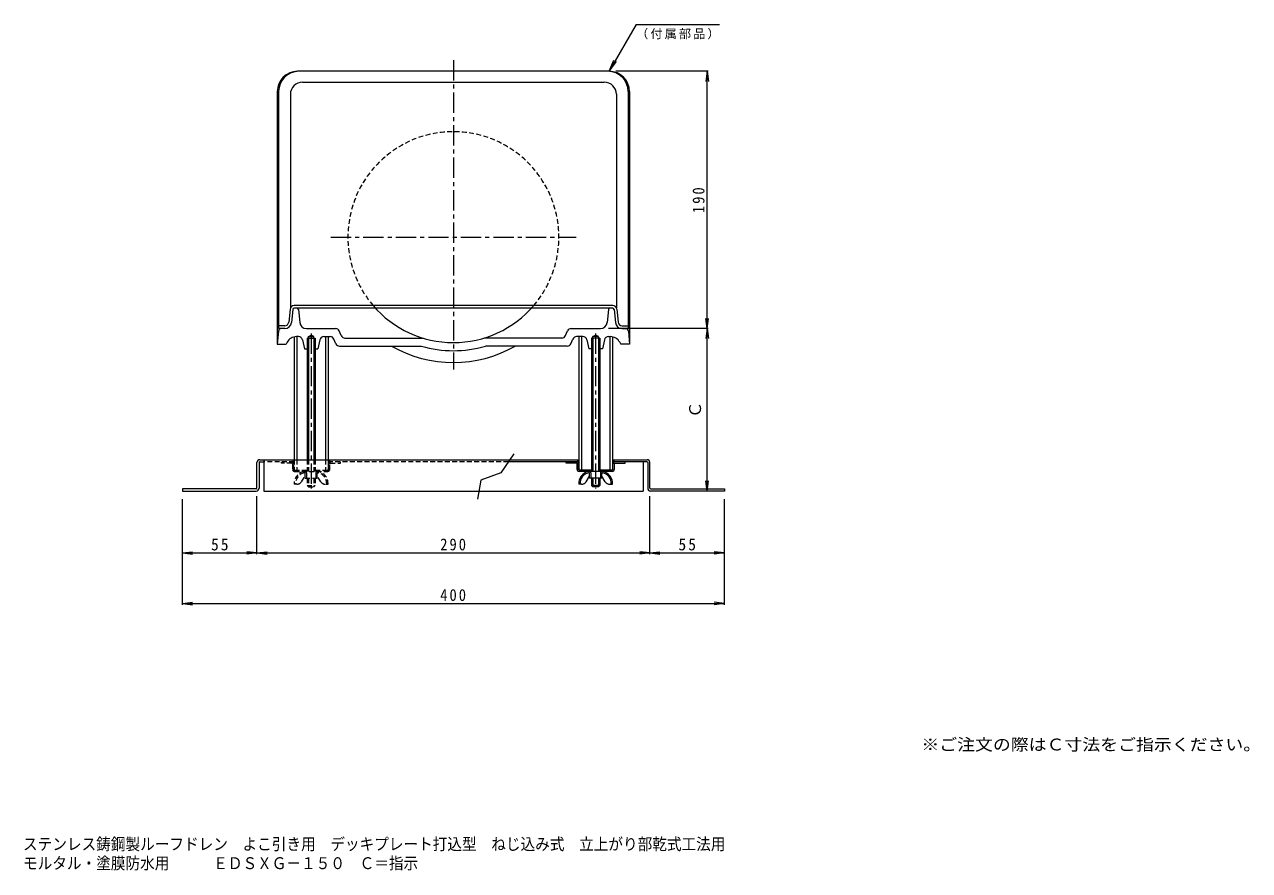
# Model space of a CAD drawing. Units: millimetres, scale not verified. Extents: x -711 to 744, y -582 to 553.
# Drawn here: x -160 to 744, y -582 to 43 of the extents above; entities that cross this region are included whole.
import ezdxf
from ezdxf.enums import TextEntityAlignment as Align

# ---------------------------------------------------------------- set-up
doc = ezdxf.new("R2010")
doc.units = ezdxf.units.MM
doc.header["$LTSCALE"] = 3
doc.linetypes.add('CHAIN1', pattern=[8, 5, -1, 1, -1])
doc.linetypes.add('DASHED1', pattern=[1.8, 1.2, -0.6])
for name, color, linetype, lineweight in [('3-0', 4, 'Continuous', 9), ('3-3', 4, 'Continuous', 9), ('3-4', 7, 'Continuous', 9), ('3-5', 7, 'Continuous', 9), ('3-6', 6, 'Continuous', 9), ('3-7', 7, 'Continuous', 9), ('3-A', 2, 'Continuous', 9), ('3-B', 3, 'Continuous', 9), ('3-D', 7, 'Continuous', 9)]:
    doc.layers.add(name, color=color, linetype=linetype, lineweight=lineweight)
doc.layers.add('F-5_F-5ﾚｲﾔ', color=2, linetype='Continuous')
doc.styles.add('ＭＳ ゴシック', font='')
doc.styles.get('ＭＳ ゴシック').set_extended_font_data('MS Gothic')

msp = doc.modelspace()

# ---------------------------------------------------------------- linework, layer by layer
at = {"layer": '3-0', "linetype": 'CHAIN1'}
for p, q in [((156.774, 16.951), (156.774, -211.506)), ((66.279, -113.786), (247.49, -113.786)), ((51.774, -184.938), (51.774, -299.323)), ((261.774, -184.938), (261.774, -299.323))]:
    msp.add_line(p, q, dxfattribs=at)
at = {"layer": '3-0'}
for p, q in [((271.774, 8.738), (41.774, 8.738)), ((26.774, -6.263), (26.774, -192.763)), ((286.774, -6.263), (286.774, -192.763)), ((38.184, -167.163), (37.225, -176.76)), ((42.364, -167.163), (43.324, -176.76)), ((271.184, -167.163), (270.224, -176.76)), ((275.364, -167.163), (276.324, -176.76)), ((27.615, -183.089), (26.774, -192.763)), ((32.249, -181.262), (29.608, -181.262)), ((42.368, -187.263), (41.023, -187.263)), ((45.296, -189.612), (46.774, -196.263)), ((48.299, -181.262), (69.796, -181.262)), ((49.774, -187.263), (53.774, -187.263)), ((53.774, -187.263), (51.774, -186.108)), ((53.774, -188.263), (53.774, -187.263)), ((58.252, -189.612), (56.774, -196.263)), ((61.181, -187.263), (65.84, -187.263)), ((70.039, -192.444), (68.597, -189.081)), ((73.995, -186.444), (72.553, -183.081)), ((76.752, -188.262), (134.053, -188.262)), ((236.796, -188.262), (179.496, -188.262)), ((239.554, -186.444), (240.995, -183.081)), ((243.51, -192.444), (244.951, -189.081)), ((243.753, -181.262), (265.249, -181.262)), ((252.368, -187.263), (247.709, -187.263)), ((255.296, -189.612), (256.774, -196.263)), ((259.774, -187.263), (261.774, -186.108)), ((263.774, -187.263), (259.774, -187.263)), ((259.774, -188.263), (259.774, -187.263)), ((268.252, -189.612), (266.774, -196.263)), ((271.181, -187.263), (272.525, -187.263)), ((281.299, -181.262), (283.941, -181.262)), ((285.933, -183.089), (286.774, -192.763)), ((26.774, -192.763), (33.274, -192.763)), ((34, -191.432), (33.274, -192.763)), ((46.774, -196.263), (49.774, -196.263)), ((53.774, -196.263), (56.774, -196.263)), ((72.796, -194.263), (133.175, -194.263)), ((240.753, -194.263), (180.374, -194.263)), ((259.774, -196.263), (256.774, -196.263)), ((266.774, -196.263), (263.774, -196.263)), ((279.549, -191.432), (280.274, -192.763)), ((286.774, -192.763), (280.274, -192.763))]:
    msp.add_line(p, q, dxfattribs=at)
for points in [[(49.774, -188.263), (49.774, -187.263), (51.774, -186.108)], [(263.774, -188.263), (263.774, -187.263), (261.774, -186.108)]]:
    msp.add_lwpolyline(points, dxfattribs=at)
for centre, radius, start, end in [((41.774, -6.263), 15, 90, 180), ((271.774, -6.263), 15, 0, 90), ((39.179, -167.263), 1, 90, 174.28998), ((41.369, -167.263), 1, 5.71002, 90), ((156.774, -113.786), 77.865, 220.41029, 319.58974), ((272.179, -167.263), 1, 90, 174.28998), ((274.369, -167.263), 1, 5.71002, 90), ((32.249, -176.262), 5, 270, 354.28902), ((48.299, -176.262), 5, 185.71098, 270), ((265.249, -176.262), 5, 270, 354.28902), ((281.299, -176.262), 5, 185.71098, 270), ((29.608, -183.263), 2, 90, 175.03008), ((41.023, -195.263), 8, 90, 151.38925), ((42.368, -190.263), 3, 12.52937, 90), ((61.181, -190.263), 3, 90, 167.47202), ((65.84, -190.262), 3, 23.1971, 90), ((69.796, -184.262), 3, 23.19835, 90), ((76.752, -185.263), 3, 203.19835, 270), ((236.796, -185.263), 3, 270, 336.80246), ((243.753, -184.262), 3, 90, 156.80203), ((247.709, -190.262), 3, 90, 156.8029), ((252.368, -190.263), 3, 12.52911, 90), ((271.181, -190.263), 3, 90, 167.47043), ((272.525, -195.263), 8, 28.61075, 90), ((283.941, -183.263), 2, 4.96922, 90), ((72.796, -191.263), 3, 203.19623, 270), ((156.774, -113.786), 92.519, 240.43987, 299.5602), ((156.774, -113.786), 83.865, 253.65652, 286.34348), ((240.753, -191.263), 3, 270, 336.80377)]:
    msp.add_arc(centre, radius, start, end, dxfattribs=at)
at = {"layer": '3-0', "linetype": 'DASHED1'}
msp.add_arc((156.774, -113.786), 77.865, 319.58974, 220.41029, dxfattribs=at)
at = {"layer": '3-3', "linetype": 'DASHED1'}
for p, q in [((30.024, -280.763), (30.024, -279.763)), ((73.524, -280.763), (73.524, -279.763)), ((37.524, -280.763), (30.024, -280.763)), ((38.024, -281.263), (38.024, -285.263)), ((39.024, -285.263), (39.024, -281.263)), ((39.524, -285.763), (48.774, -285.763)), ((39.524, -286.763), (64.024, -286.763)), ((47.274, -285.763), (47.274, -286.763)), ((54.774, -285.763), (64.024, -285.763)), ((56.274, -285.763), (56.274, -286.763)), ((64.524, -285.263), (64.524, -281.263)), ((65.524, -285.263), (65.524, -281.263)), ((66.024, -280.763), (73.524, -280.763))]:
    msp.add_line(p, q, dxfattribs=at)
at = {"layer": '3-3'}
for p, q in [((240.024, -280.763), (240.024, -279.763)), ((283.524, -280.763), (283.524, -279.763)), ((247.524, -280.763), (240.024, -280.763)), ((248.024, -285.263), (248.024, -281.263)), ((249.024, -285.263), (249.024, -281.263)), ((258.774, -285.763), (249.524, -285.763)), ((274.024, -286.763), (249.524, -286.763)), ((257.274, -285.763), (257.274, -286.763)), ((274.024, -285.763), (264.774, -285.763)), ((266.274, -285.763), (266.274, -286.763)), ((274.524, -285.263), (274.524, -281.263)), ((275.524, -281.263), (275.524, -285.263)), ((276.024, -280.763), (283.524, -280.763))]:
    msp.add_line(p, q, dxfattribs=at)
at = {"layer": '3-3', "linetype": 'DASHED1'}
for centre, radius, start, end in [((37.524, -281.263), 1.5, 0, 90), ((66.024, -281.263), 1.5, 90, 180), ((37.524, -281.263), 0.5, 0, 90), ((39.524, -285.263), 1.5, 180, 270), ((39.524, -285.263), 0.5, 180, 270), ((64.024, -285.263), 0.5, 270, 0), ((64.024, -285.263), 1.5, 270, 0), ((66.024, -281.263), 0.5, 90, 180)]:
    msp.add_arc(centre, radius, start, end, dxfattribs=at)
at = {"layer": '3-3'}
for centre, radius, start, end in [((247.524, -281.263), 1.5, 0, 90), ((276.024, -281.263), 1.5, 90, 180), ((247.524, -281.263), 0.5, 0, 90), ((249.524, -285.263), 1.5, 180, 270), ((249.524, -285.263), 0.5, 180, 270), ((274.024, -285.263), 0.5, 270, 0), ((274.024, -285.263), 1.5, 270, 0), ((276.024, -281.263), 0.5, 90, 180)]:
    msp.add_arc(centre, radius, start, end, dxfattribs=at)
at = {"layer": '3-4'}
for p, q in [((344.902, 8.737), (276.774, 8.737)), ((344.002, 8.737), (343.023, 1.302)), ((344.002, -181.262), (344.002, 8.737)), ((344.002, 8.737), (344.981, 1.302)), ((344.002, -181.262), (343.023, -173.827)), ((344.002, -181.262), (344.981, -173.827)), ((344.902, -181.262), (271.249, -181.262)), ((344.002, -181.262), (343.023, -188.698)), ((344.002, -301.263), (344.002, -181.262)), ((344.002, -181.262), (344.981, -188.698)), ((344.002, -301.263), (343.023, -293.827)), ((344.002, -301.263), (344.981, -293.827)), ((-43.226, -385.294), (-43.226, -307.263)), ((11.774, -347.949), (11.774, -305.163)), ((301.774, -347.949), (301.774, -305.163)), ((356.774, -385.294), (356.774, -307.263)), ((-43.226, -347.049), (-35.79, -346.07)), ((-43.226, -347.049), (11.774, -347.049)), ((-43.226, -347.049), (-35.79, -348.028)), ((11.774, -347.049), (4.338, -346.07)), ((11.774, -347.049), (4.338, -348.028)), ((11.774, -347.049), (19.21, -346.07)), ((11.774, -347.049), (301.774, -347.049)), ((11.774, -347.049), (19.21, -348.028)), ((301.774, -347.049), (294.338, -346.07)), ((301.774, -347.049), (294.338, -348.028)), ((301.774, -347.049), (309.21, -346.07)), ((301.774, -347.049), (356.774, -347.049)), ((301.774, -347.049), (309.21, -348.028)), ((356.774, -347.049), (349.338, -346.07)), ((356.774, -347.049), (349.338, -348.028)), ((-43.226, -384.394), (-35.79, -383.415)), ((-43.226, -384.394), (356.774, -384.394)), ((-43.226, -384.394), (-35.79, -385.373)), ((356.774, -384.394), (349.338, -383.415)), ((356.774, -384.394), (349.338, -385.373))]:
    msp.add_line(p, q, dxfattribs=at)
at = {"layer": '3-5'}
for p, q in [((291.62, 43.312), (353.12, 43.312)), ((271.774, 8.738), (277.235, 15.892))]:
    msp.add_line(p, q, dxfattribs=at)
msp.add_lwpolyline([(291.62, 43.312), (271.774, 8.738), (275.197, 17.061)], dxfattribs=at)
at = {"layer": '3-6'}
for p, q in [((39.274, -187.263), (39.274, -278.163)), ((41.274, -187.263), (41.274, -278.163)), ((62.274, -187.263), (62.274, -278.163)), ((64.274, -187.263), (64.274, -278.163)), ((249.274, -187.263), (249.274, -285.763)), ((251.274, -187.263), (251.274, -285.763)), ((272.274, -187.263), (272.274, -285.763)), ((274.274, -187.263), (274.274, -285.763))]:
    msp.add_line(p, q, dxfattribs=at)
at = {"layer": '3-6', "linetype": 'DASHED1'}
for p, q in [((39.274, -278.163), (39.274, -285.763)), ((41.274, -278.163), (41.274, -285.763)), ((62.274, -278.163), (62.274, -285.763)), ((64.274, -278.163), (64.274, -285.763))]:
    msp.add_line(p, q, dxfattribs=at)
at = {"layer": '3-7'}
for p, q in [((45.464, 0.737), (268.084, 0.737)), ((27.774, -6.263), (27.774, -181.262)), ((36.464, -8.263), (36.464, -165.986)), ((277.084, -8.263), (277.084, -165.986)), ((285.774, -6.263), (285.774, -181.262)), ((36.194, -166.964), (35.234, -176.561)), ((274.369, -164.263), (39.179, -164.263)), ((274.369, -166.263), (39.179, -166.263)), ((277.354, -166.964), (278.314, -176.561)), ((32.249, -179.262), (27.774, -179.262)), ((281.299, -179.262), (285.774, -179.262)), ((29.608, -181.262), (27.774, -181.262)), ((283.941, -181.262), (285.774, -181.262))]:
    msp.add_line(p, q, dxfattribs=at)
for centre, radius, start, end in [((42.774, -6.263), 15, 90, 180), ((45.464, -8.263), 9, 90, 180), ((268.084, -8.263), 9, 0, 90), ((270.774, -6.263), 15, 0, 90), ((39.179, -167.263), 3, 90, 174.28998), ((274.369, -167.263), 3, 5.71002, 90), ((32.249, -176.262), 3, 270, 354.28902), ((281.299, -176.262), 3, 185.71098, 270)]:
    msp.add_arc(centre, radius, start, end, dxfattribs=at)
at = {"layer": '3-A'}
for p, q in [((48.774, -188.263), (48.774, -278.163)), ((48.774, -188.263), (54.774, -188.263)), ((49.774, -188.263), (49.774, -278.163)), ((53.774, -188.263), (53.774, -278.163)), ((54.774, -188.263), (54.774, -278.163)), ((264.774, -188.263), (258.774, -188.263)), ((258.774, -188.263), (258.774, -286.763)), ((259.774, -188.263), (259.774, -286.763)), ((263.774, -188.263), (263.774, -286.763)), ((264.774, -188.263), (264.774, -286.763)), ((257.074, -287.763), (256.589, -287.763)), ((257.274, -291.762), (257.274, -287.962)), ((258.274, -287.962), (258.274, -291.762)), ((265.274, -287.962), (265.274, -291.762)), ((266.275, -291.762), (266.275, -287.962)), ((266.474, -287.763), (266.96, -287.763)), ((251.286, -296.262), (249.274, -296.262)), ((254.67, -294.395), (257.274, -290.262)), ((266.275, -291.762), (257.274, -291.762)), ((258.774, -291.763), (258.774, -297.263)), ((264.774, -297.263), (258.774, -297.263)), ((259.774, -291.763), (259.774, -298.262)), ((263.774, -291.763), (263.774, -298.262)), ((264.774, -291.763), (264.774, -297.263)), ((268.878, -294.395), (266.275, -290.262)), ((272.263, -296.262), (274.274, -296.262))]:
    msp.add_line(p, q, dxfattribs=at)
at = {"layer": '3-A', "linetype": 'DASHED1'}
for p, q in [((48.774, -278.163), (48.774, -286.762)), ((49.774, -278.163), (49.774, -286.762)), ((53.774, -278.163), (53.774, -286.762)), ((54.774, -278.163), (54.774, -286.762)), ((47.074, -287.763), (46.589, -287.763)), ((47.274, -291.762), (47.274, -287.962)), ((48.274, -287.962), (48.274, -291.762)), ((55.274, -287.962), (55.274, -291.762)), ((56.274, -291.762), (56.274, -287.962)), ((56.474, -287.763), (56.96, -287.763)), ((41.286, -296.262), (39.274, -296.262)), ((44.67, -294.395), (47.274, -290.262)), ((47.274, -291.762), (56.274, -291.762)), ((48.774, -291.763), (48.774, -297.263)), ((48.774, -297.263), (54.774, -297.263)), ((49.774, -291.763), (49.774, -298.262)), ((53.774, -291.763), (53.774, -298.262)), ((54.774, -291.763), (54.774, -297.263)), ((58.878, -294.395), (56.274, -290.262)), ((62.263, -296.262), (64.274, -296.262))]:
    msp.add_line(p, q, dxfattribs=at)
msp.add_lwpolyline([(48.774, -297.263), (49.774, -298.262), (53.774, -298.262), (54.774, -297.263)], dxfattribs=at)
at = {"layer": '3-A'}
msp.add_lwpolyline([(264.774, -297.263), (263.774, -298.262), (259.774, -298.262), (258.774, -297.263)], dxfattribs=at)
at = {"layer": '3-A', "linetype": 'DASHED1'}
for centre, radius, start, end in [((48.51, -295.784), 9.248, 102.71823, 182.96507), ((48.51, -295.784), 8.248, 103.47058, 182.96507), ((47.074, -287.962), 1.2, 0, 90), ((47.074, -287.962), 0.2, 0, 90), ((56.474, -287.962), 1.2, 90, 180), ((56.474, -287.962), 0.2, 90, 180), ((55.038, -295.784), 8.248, 357.03493, 76.52942), ((55.038, -295.784), 9.248, 357.03493, 77.28177), ((41.286, -292.262), 4, 270, 327.78351), ((62.263, -292.262), 4, 212.21649, 270)]:
    msp.add_arc(centre, radius, start, end, dxfattribs=at)
at = {"layer": '3-A'}
for centre, radius, start, end in [((258.51, -295.784), 9.248, 102.71823, 182.96507), ((258.51, -295.784), 8.248, 103.47058, 182.96507), ((257.074, -287.962), 1.2, 0, 90), ((257.074, -287.962), 0.2, 0, 90), ((266.474, -287.962), 1.2, 90, 180), ((266.474, -287.962), 0.2, 90, 180), ((265.038, -295.784), 8.248, 357.03493, 76.52942), ((265.038, -295.784), 9.248, 357.03493, 77.28177), ((251.286, -292.262), 4, 270, 327.78351), ((272.263, -292.262), 4, 212.21649, 270)]:
    msp.add_arc(centre, radius, start, end, dxfattribs=at)
at = {"layer": '3-B'}
for p, q in [((11.774, -299.163), (11.774, -280.263)), ((13.374, -280.263), (13.374, -299.163)), ((13.874, -278.163), (249.274, -278.163)), ((13.874, -279.762), (16.774, -279.762)), ((16.774, -278.163), (16.774, -301.263)), ((249.274, -279.762), (197.334, -279.762)), ((248.274, -278.163), (248.274, -279.763)), ((274.274, -278.163), (299.674, -278.163)), ((299.674, -279.762), (274.274, -279.762)), ((275.274, -278.163), (275.274, -279.763)), ((296.774, -279.762), (296.774, -301.263)), ((300.174, -280.263), (300.174, -299.163)), ((301.774, -299.163), (301.774, -280.263)), ((-43.226, -299.662), (-43.226, -301.263)), ((11.274, -299.662), (-43.226, -299.662)), ((-43.226, -301.263), (11.274, -301.263)), ((16.774, -301.263), (296.774, -301.263)), ((302.274, -299.662), (356.774, -299.662)), ((356.774, -301.263), (302.274, -301.263)), ((356.774, -299.662), (356.774, -301.263))]:
    msp.add_line(p, q, dxfattribs=at)
at = {"layer": '3-B', "linetype": 'DASHED1'}
for p, q in [((39.274, -279.762), (16.774, -279.762)), ((38.274, -278.163), (38.274, -279.763)), ((197.334, -279.762), (64.274, -279.762)), ((65.274, -278.163), (65.274, -279.763))]:
    msp.add_line(p, q, dxfattribs=at)
at = {"layer": '3-B'}
for centre, radius, start, end in [((13.874, -280.263), 2.1, 90, 180), ((13.874, -280.263), 0.5, 90, 180), ((299.674, -280.263), 2.1, 0, 90), ((299.674, -280.263), 0.5, 0, 90), ((11.274, -299.163), 0.5, 270, 0), ((11.274, -299.163), 2.1, 270, 0), ((302.274, -299.163), 2.1, 180, 270), ((302.274, -299.163), 0.5, 180, 270)]:
    msp.add_arc(centre, radius, start, end, dxfattribs=at)
at = {"layer": '3-D'}
msp.add_lwpolyline([(201.494, -273.723), (191.685, -287.962), (177.129, -293.342), (174.598, -307.264)], dxfattribs=at)

# ---------------------------------------------------------------- texts
at = {"layer": '3-4', "color": 2, "style": 'ＭＳ ゴシック'}
msp.add_text('Ｃ', height=8.798, rotation=90, dxfattribs=at).set_placement((342.202, -247.263), align=Align.BOTTOM_LEFT)
at = {"layer": '3-4', "color": 2, "insert": (342.202, -96.012), "char_height": 8.798, "attachment_point": 7, "rotation": 90, "style": 'ＭＳ ゴシック'}
msp.add_mtext('\\T1.27;\\W0.9;190', dxfattribs=at)
at = {"layer": '3-4', "color": 2, "char_height": 8.798, "attachment_point": 7, "style": 'ＭＳ ゴシック'}
for s, insert in [('\\T1.27;\\W0.95;55', (-22.101, -345.249)), ('\\T1.27;\\W0.9;290', (147.024, -345.249)), ('\\T1.27;\\W0.95;55', (322.899, -345.249)), ('\\T1.27;\\W0.9;400', (147.024, -382.594))]:
    msp.add_mtext(s, dxfattribs=dict(at, insert=insert))
at = {"layer": '3-5', "insert": (291.62, 32.312), "char_height": 6.598, "attachment_point": 7, "style": 'ＭＳ ゴシック'}
msp.add_mtext('\\T1.17;（付属部品）', dxfattribs=at)
at = {"layer": 'F-5_F-5ﾚｲﾔ', "style": 'ＭＳ ゴシック'}
for s, width, p in [('※ご注文の際はＣ寸法をご指示ください。', 1.1, (502.173, -495.557)), ('ステンレス鋳鋼製ルーフドレン\u3000よこ引き用\u3000デッキプレート打込型\u3000ねじ込み式\u3000立上がり部乾式工法用', 0.9, (-160.862, -569.067)), ('モルタル・塗膜防水用\u3000\u3000\u3000ＥＤＳＸＧ－１５０\u3000Ｃ＝指示', 0.9, (-160.862, -583.194))]:
    msp.add_text(s, height=8.798, dxfattribs=dict(at, width=width)).set_placement(p, align=Align.BOTTOM_LEFT)

doc.saveas('drawing.dxf')
